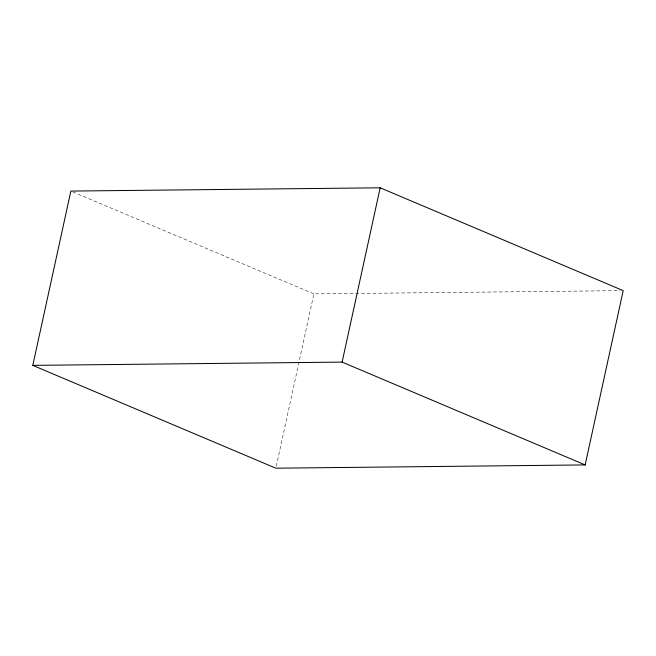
<?xml version="1.0" encoding="UTF-8"?>
<svg xmlns="http://www.w3.org/2000/svg" width="656" height="656" viewBox="0 0 656 656"><rect width="100%" height="100%" fill="white"/><g stroke="black" fill="none" stroke-linecap="round" stroke-linejoin="round"><path stroke-width="0.49" stroke-dasharray="3.28 2.46" d="M276.266 466.203L313.888 293.896L620.125 290.657M72.742 191.872L313.888 293.896"/><path stroke-width="0.98" d="M32.8 365.376L70.856 191.076L380.168 187.805L623.2 290.624L585.144 464.924L275.832 468.195L32.8 365.376L342.112 362.104L585.144 464.924M342.112 362.104L380.168 187.805"/></g></svg>
